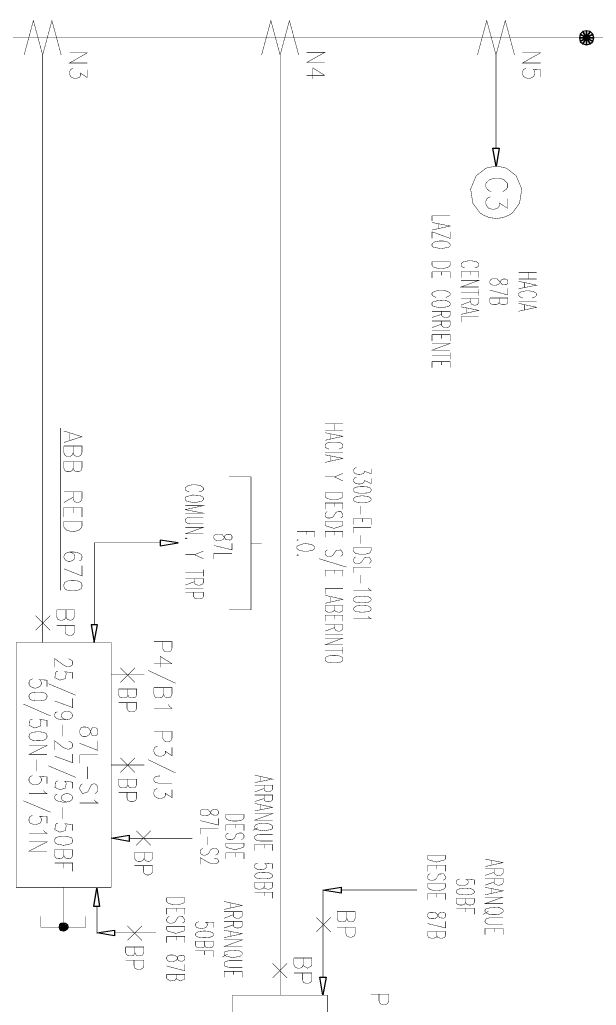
# Model space of a CAD drawing. Extents: x 0.1 to 11.6, y 0.2 to 16.4.
# Drawn here: x 8.523 to 9.612, y 12.344 to 14.203 of the extents above; entities that cross this region are included whole.
import ezdxf

# ---------------------------------------------------------------- set-up
doc = ezdxf.new("R2010")
doc.units = 0
doc.header["$MEASUREMENT"] = 0

msp = doc.modelspace()

# ---------------------------------------------------------------- linework, layer by layer
at = {"color": 0, "const_width": 0.000833}
for points in [[(8.53168, 14.1367), (8.54915, 14.2017), (8.56668, 14.1367), (8.58415, 14.2017), (8.60167, 14.1367)], [(8.97999, 14.1367), (8.9975, 14.2017), (9.01497, 14.1367), (9.0325, 14.2017), (9.05003, 14.1367)], [(9.38747, 14.1367), (9.405, 14.2017), (9.42253, 14.1367), (9.44, 14.2017), (9.45751, 14.1367)], [(10.605, 14.1692), (7.32167, 14.1692)], [(8.56668, 14.1367), (8.56668, 13.0283)], [(8.61751, 14.1408), (8.65082, 14.1408), (8.61751, 14.1217), (8.65082, 14.1217)], [(9.01503, 14.1367), (9.01503, 12.3633)], [(9.065, 14.1417), (9.09918, 14.1417), (9.065, 14.1225), (9.09918, 14.1225)], [(9.42253, 13.9608), (9.42253, 14.1367)], [(9.4725, 14.1408), (9.50667, 14.1408), (9.4725, 14.1217), (9.50667, 14.1217)], [(8.65082, 14.1092), (8.65082, 14.0942), (8.63835, 14.1025), (8.63835, 14.0983), (8.63667, 14.095), (8.63499, 14.0942), (8.62999, 14.0925), (8.62668, 14.0925), (8.62169, 14.0942), (8.61914, 14.0967), (8.61751, 14.1008), (8.61751, 14.105), (8.61914, 14.1092), (8.62082, 14.11), (8.62332, 14.1117)], [(9.09918, 14.0983), (9.07667, 14.1125), (9.07667, 14.0917)], [(9.50667, 14.095), (9.50667, 14.1092), (9.49251, 14.11), (9.49414, 14.1092), (9.49501, 14.105), (9.49501, 14.1008), (9.49414, 14.0967), (9.49083, 14.0942), (9.48583, 14.0925), (9.48247, 14.0925), (9.47749, 14.0942), (9.47418, 14.0967), (9.4725, 14.1008), (9.4725, 14.105), (9.47418, 14.1092), (9.47586, 14.11), (9.47917, 14.1117)], [(9.09918, 14.0983), (9.065, 14.0983)], [(9.435, 13.8791), (9.43832, 13.8808), (9.44249, 13.8842), (9.44379, 13.8862), (9.44379, 13.8953), (9.43707, 13.9018), (9.435, 13.9025), (9.42914, 13.9042), (9.41917, 13.9042), (9.41336, 13.9025), (9.40918, 13.9008), (9.40582, 13.8975), (9.40332, 13.8942), (9.40332, 13.8875), (9.40582, 13.8842), (9.40918, 13.8808), (9.41336, 13.8791)], [(9.44417, 13.8658), (9.44417, 13.8475), (9.42914, 13.8575), (9.42914, 13.8525), (9.42665, 13.8492), (9.42503, 13.8475), (9.41917, 13.8458), (9.41499, 13.8458), (9.40918, 13.8475), (9.40582, 13.8508), (9.40332, 13.8558), (9.40332, 13.8608), (9.40582, 13.8658), (9.4075, 13.8675), (9.41168, 13.8691)], [(9.33583, 13.8333), (9.30165, 13.8333), (9.30165, 13.8233)], [(9.30165, 13.8208), (9.33583, 13.8141), (9.30165, 13.8066)], [(9.31332, 13.8183), (9.31332, 13.81)], [(9.30165, 13.8033), (9.33583, 13.7908), (9.33583, 13.8033)], [(9.30165, 13.8033), (9.30165, 13.7908)], [(9.38249, 13.735), (9.38585, 13.7358), (9.38835, 13.7375), (9.38997, 13.7392), (9.38997, 13.7425), (9.38835, 13.745), (9.38585, 13.7466), (9.38249, 13.7475), (9.3775, 13.7483), (9.36914, 13.7483), (9.36415, 13.7475), (9.36083, 13.7466), (9.35835, 13.745), (9.35667, 13.7425), (9.35667, 13.7392), (9.35835, 13.7375), (9.36083, 13.7358), (9.36415, 13.735)], [(9.30165, 13.7275), (9.33583, 13.7275), (9.33583, 13.7158)], [(9.30165, 13.7275), (9.30165, 13.7158)], [(9.31999, 13.7275), (9.31999, 13.7208)], [(9.35667, 13.7283), (9.39003, 13.7283), (9.39003, 13.7166)], [(9.35667, 13.7283), (9.35667, 13.7166)], [(9.37418, 13.7283), (9.37418, 13.7217)], [(9.49918, 13.7267), (9.465, 13.7267)], [(9.48335, 13.7267), (9.48335, 13.7141)], [(9.35667, 13.7116), (9.39003, 13.7116), (9.35667, 13.6992), (9.39003, 13.6992)], [(9.49918, 13.7141), (9.465, 13.7141)], [(9.465, 13.71), (9.49918, 13.7025), (9.465, 13.6958)], [(9.47667, 13.7075), (9.47667, 13.6983)], [(9.32747, 13.6791), (9.33415, 13.6825), (9.33583, 13.6841), (9.33583, 13.6875), (9.33415, 13.6891), (9.33083, 13.6908), (9.32747, 13.6917), (9.32335, 13.6933), (9.315, 13.6933), (9.31, 13.6917), (9.30664, 13.6908), (9.30333, 13.6891), (9.30165, 13.6875), (9.30165, 13.6841), (9.30333, 13.6825), (9.31, 13.6791)], [(9.39003, 13.6883), (9.35667, 13.6883)], [(9.39003, 13.695), (9.39003, 13.6825)], [(9.41086, 13.6933), (9.44499, 13.6841), (9.44499, 13.6967)], [(9.49083, 13.6783), (9.49419, 13.6791), (9.4975, 13.6816), (9.49918, 13.6833), (9.49918, 13.6866), (9.4975, 13.6883), (9.49419, 13.69), (9.49083, 13.6908), (9.48583, 13.6917), (9.47835, 13.6917), (9.47336, 13.6908), (9.47, 13.69), (9.46669, 13.6883), (9.465, 13.6866), (9.465, 13.6833), (9.46669, 13.6816), (9.47, 13.6791), (9.47336, 13.6783)], [(9.35667, 13.6775), (9.39003, 13.6775), (9.39003, 13.67), (9.38835, 13.6675), (9.38747, 13.6658), (9.38417, 13.665), (9.38086, 13.665), (9.3775, 13.6658), (9.37582, 13.6675), (9.37418, 13.67), (9.37418, 13.6775)], [(9.37418, 13.6717), (9.35667, 13.665)], [(9.41086, 13.6783), (9.44499, 13.6783), (9.44499, 13.67), (9.44336, 13.6675), (9.44168, 13.6667), (9.43832, 13.6658), (9.435, 13.6658), (9.43169, 13.6667), (9.43001, 13.6675), (9.42833, 13.67), (9.42833, 13.6783)], [(9.42833, 13.67), (9.42665, 13.6675), (9.42503, 13.6667), (9.42253, 13.6658), (9.41749, 13.6658), (9.41417, 13.6667), (9.41249, 13.6675), (9.41086, 13.67), (9.41086, 13.6783)], [(9.49918, 13.6725), (9.465, 13.6725)], [(9.465, 13.6683), (9.49918, 13.6608), (9.465, 13.6533)], [(9.47667, 13.665), (9.47667, 13.6566)], [(9.30165, 13.6533), (9.33583, 13.6533), (9.33583, 13.6458), (9.33415, 13.6433), (9.33251, 13.6425), (9.32915, 13.6417), (9.32585, 13.6417), (9.32335, 13.6425), (9.32167, 13.6433), (9.31999, 13.6458), (9.31999, 13.6533)], [(9.31999, 13.6475), (9.30165, 13.6417)], [(9.35667, 13.6617), (9.39003, 13.655), (9.35667, 13.6475)], [(9.36751, 13.6592), (9.36751, 13.65)], [(9.30165, 13.635), (9.33583, 13.635), (9.33583, 13.6266), (9.33415, 13.6241), (9.33251, 13.6233), (9.32915, 13.6225), (9.32585, 13.6225), (9.32335, 13.6233), (9.32167, 13.6241), (9.31999, 13.6266), (9.31999, 13.635)], [(9.31999, 13.6292), (9.30165, 13.6225)], [(9.39003, 13.6433), (9.35667, 13.6433), (9.35667, 13.6325)], [(9.33583, 13.6166), (9.30165, 13.6166)], [(9.30165, 13.6092), (9.33583, 13.6092), (9.33583, 13.5975)], [(9.30165, 13.6092), (9.30165, 13.5975)], [(9.31999, 13.6092), (9.31999, 13.6017)], [(9.30165, 13.5925), (9.33583, 13.5925), (9.30165, 13.58), (9.33583, 13.58)], [(9.33583, 13.575), (9.33583, 13.5625)], [(9.33583, 13.5692), (9.30165, 13.5692)], [(9.30165, 13.5583), (9.33583, 13.5583), (9.33583, 13.5467)], [(9.30165, 13.5583), (9.30165, 13.5467)], [(9.31999, 13.5583), (9.31999, 13.5517)], [(9.13336, 13.4417), (9.09999, 13.4417)], [(9.11751, 13.4417), (9.11751, 13.4291)], [(8.59999, 13.4333), (8.59999, 13.1266)], [(8.60667, 13.4275), (8.64085, 13.4167), (8.60667, 13.4058)], [(8.61751, 13.4233), (8.61751, 13.41)], [(9.13336, 13.4291), (9.09999, 13.4291)], [(9.09999, 13.4242), (9.13336, 13.4175), (9.09999, 13.41)], [(9.12582, 13.3933), (9.12918, 13.3942), (9.13167, 13.3958), (9.13336, 13.3975), (9.13336, 13.4016), (9.13167, 13.4033), (9.12918, 13.405), (9.12582, 13.4058), (9.12082, 13.4066), (9.11253, 13.4066), (9.10747, 13.4058), (9.10417, 13.405), (9.10167, 13.4033), (9.09999, 13.4016), (9.09999, 13.3975), (9.10167, 13.3958), (9.10417, 13.3942), (9.10747, 13.3933)], [(9.11083, 13.4217), (9.11083, 13.4125)], [(8.60667, 13.3991), (8.64085, 13.3991), (8.64085, 13.3867), (8.63917, 13.3825), (8.63747, 13.3808), (8.63417, 13.3792), (8.63086, 13.3792), (8.6275, 13.3808), (8.62582, 13.3825), (8.62418, 13.3867), (8.62418, 13.3991)], [(8.62418, 13.3867), (8.6225, 13.3825), (8.62082, 13.3808), (8.61751, 13.3792), (8.61253, 13.3792), (8.61003, 13.3808), (8.60835, 13.3825), (8.60667, 13.3867), (8.60667, 13.3991)], [(9.13336, 13.3867), (9.09999, 13.3867)], [(8.60667, 13.37), (8.64085, 13.37), (8.64085, 13.3575), (8.63917, 13.3533), (8.63747, 13.3517), (8.63417, 13.3508), (8.63086, 13.3508), (8.6275, 13.3517), (8.62582, 13.3533), (8.62418, 13.3575), (8.62418, 13.37)], [(8.62418, 13.3575), (8.6225, 13.3533), (8.62082, 13.3517), (8.61751, 13.3508), (8.61253, 13.3508), (8.61003, 13.3517), (8.60835, 13.3533), (8.60667, 13.3575), (8.60667, 13.37)], [(9.09999, 13.3825), (9.13336, 13.3758), (9.09999, 13.3683)], [(9.11083, 13.38), (9.11083, 13.3708)], [(9.18668, 13.3567), (9.18668, 13.3467), (9.17415, 13.3517), (9.17415, 13.3492), (9.17253, 13.3475), (9.17085, 13.3467), (9.16585, 13.3458), (9.16249, 13.3458), (9.1575, 13.3467), (9.155, 13.3483), (9.15332, 13.3508), (9.15332, 13.3533), (9.155, 13.3567), (9.15582, 13.3575), (9.15918, 13.3583)], [(8.91835, 13.3408), (8.96001, 13.3408), (8.96001, 13.09), (8.91835, 13.09)], [(9.13336, 13.3475), (9.11751, 13.3408), (9.09999, 13.3408)], [(9.13336, 13.3333), (9.11751, 13.3408)], [(9.18668, 13.3383), (9.18668, 13.3283), (9.17415, 13.3342), (9.17415, 13.3317), (9.17085, 13.3283), (9.16585, 13.3275), (9.16249, 13.3275), (9.1575, 13.3283), (9.155, 13.3308), (9.15332, 13.3333), (9.15332, 13.3358), (9.155, 13.3383), (9.15582, 13.3391), (9.15918, 13.34)], [(8.60667, 13.3125), (8.64085, 13.3125), (8.64085, 13.3), (8.63917, 13.2958), (8.63747, 13.2942), (8.63417, 13.2925), (8.63086, 13.2925), (8.6275, 13.2942), (8.62582, 13.2958), (8.62418, 13.3), (8.62418, 13.3125)], [(8.86165, 13.3125), (8.86501, 13.3133), (8.86833, 13.315), (8.87001, 13.3167), (8.87001, 13.32), (8.86833, 13.3217), (8.86501, 13.3242), (8.86165, 13.325), (8.85667, 13.3258), (8.84831, 13.3258), (8.84332, 13.325), (8.84082, 13.3242), (8.83751, 13.3217), (8.83583, 13.32), (8.83583, 13.3167), (8.83751, 13.315), (8.84082, 13.3133), (8.84332, 13.3125)], [(8.62418, 13.3025), (8.60667, 13.2925)], [(8.60667, 13.2833), (8.64085, 13.2833), (8.64085, 13.265)], [(8.60667, 13.2833), (8.60667, 13.265)], [(8.62418, 13.2833), (8.62418, 13.2725)], [(8.83583, 13.2867), (8.87001, 13.2867), (8.83583, 13.2791), (8.87001, 13.2725), (8.83583, 13.2725)], [(9.09999, 13.2917), (9.13336, 13.2917), (9.13336, 13.28)], [(9.09999, 13.2917), (9.09999, 13.28)], [(9.12918, 13.2633), (9.13167, 13.265), (9.13336, 13.2675), (9.13351, 13.2694), (9.12989, 13.2754), (9.12244, 13.2751), (9.12082, 13.2741), (9.11914, 13.2725), (9.11583, 13.2667), (9.11415, 13.265), (9.11253, 13.2642), (9.10915, 13.2633), (9.10417, 13.2633), (9.10167, 13.265), (9.09999, 13.2675), (9.09999, 13.2708), (9.10167, 13.2741), (9.10417, 13.2758)], [(9.11751, 13.2917), (9.11751, 13.285)], [(9.16749, 13.2858), (9.16749, 13.27)], [(8.87001, 13.265), (8.845, 13.265), (8.84082, 13.2642), (8.83751, 13.2625), (8.83583, 13.26), (8.83583, 13.2583), (8.83751, 13.255), (8.84082, 13.2533), (8.845, 13.2525), (8.87001, 13.2525)], [(9.15332, 13.2625), (9.18668, 13.2625), (9.18668, 13.2508)], [(9.15332, 13.2625), (9.15332, 13.2508)], [(9.17085, 13.2625), (9.17085, 13.2558)], [(8.83583, 13.2458), (8.87001, 13.2458), (8.83583, 13.2333), (8.87001, 13.2333)], [(9.04665, 13.2383), (9.08003, 13.2383), (9.08003, 13.2275)], [(9.06418, 13.2383), (9.06418, 13.2317)], [(9.09999, 13.2383), (9.13336, 13.2383), (9.13336, 13.2267)], [(9.09999, 13.2383), (9.09999, 13.2267)], [(9.11751, 13.2383), (9.11751, 13.2308)], [(9.18668, 13.2458), (9.15332, 13.2458), (9.15332, 13.235)], [(9.16749, 13.2308), (9.16749, 13.215)], [(8.66417, 13.0616), (8.66417, 13.2166), (8.78836, 13.2166)], [(8.87001, 13.2008), (8.85335, 13.1942), (8.83583, 13.1942)], [(8.88997, 13.2116), (8.92415, 13.2033), (8.92415, 13.2158)], [(8.96001, 13.2158), (8.97999, 13.2158)], [(9.12918, 13.1908), (9.13167, 13.1925), (9.13336, 13.1958), (9.13357, 13.1974), (9.12978, 13.203), (9.12229, 13.2026), (9.12082, 13.2017), (9.11914, 13.2), (9.11583, 13.195), (9.11415, 13.1925), (9.11253, 13.1917), (9.10915, 13.1908), (9.10417, 13.1908), (9.10167, 13.1925), (9.09999, 13.1958), (9.09999, 13.1992), (9.10167, 13.2017), (9.10417, 13.2033)], [(8.63585, 13.1825), (8.63917, 13.1841), (8.64085, 13.1883), (8.64085, 13.1908), (8.63917, 13.195), (8.63417, 13.1975), (8.62582, 13.1992), (8.61751, 13.1992), (8.61165, 13.1975), (8.60835, 13.195), (8.60667, 13.1908), (8.60667, 13.1891), (8.60835, 13.1858), (8.61165, 13.1825), (8.61583, 13.1816), (8.61751, 13.1816), (8.6225, 13.1825), (8.62582, 13.1858), (8.6275, 13.1891), (8.6275, 13.1908), (8.62582, 13.195), (8.6225, 13.1975), (8.61751, 13.1992)], [(8.87001, 13.1866), (8.85335, 13.1942)], [(8.92415, 13.1967), (8.88997, 13.1967), (8.88997, 13.1858)], [(9.13997, 13.1708), (9.08832, 13.1866)], [(9.18251, 13.1775), (9.185, 13.1791), (9.18668, 13.1816), (9.18685, 13.1835), (9.18326, 13.1896), (9.17578, 13.1892), (9.17415, 13.1883), (9.17253, 13.1858), (9.16917, 13.1808), (9.16749, 13.1791), (9.16585, 13.1783), (9.16249, 13.1775), (9.1575, 13.1775), (9.155, 13.1791), (9.15332, 13.1816), (9.15332, 13.185), (9.155, 13.1883), (9.1575, 13.19)], [(8.60667, 13.1675), (8.64085, 13.1541), (8.64085, 13.1733)], [(8.87001, 13.1658), (8.87001, 13.1533)], [(9.09999, 13.165), (9.13336, 13.165), (9.13336, 13.1533)], [(9.09999, 13.165), (9.09999, 13.1533)], [(9.11751, 13.165), (9.11751, 13.1583)], [(9.18668, 13.1708), (9.15332, 13.1708), (9.15332, 13.16)], [(8.87001, 13.16), (8.83583, 13.16)], [(8.83583, 13.1491), (8.87001, 13.1491), (8.87001, 13.1408), (8.86833, 13.1383), (8.86664, 13.1375), (8.86333, 13.1367), (8.85997, 13.1367), (8.85667, 13.1375), (8.85499, 13.1383), (8.85335, 13.1408), (8.85335, 13.1491)], [(9.16749, 13.1558), (9.16749, 13.14)], [(8.85335, 13.1433), (8.83583, 13.1367)], [(8.87001, 13.1308), (8.83583, 13.1308)], [(9.13336, 13.13), (9.09999, 13.13), (9.09999, 13.1191)], [(9.18083, 13.1308), (9.18251, 13.1292), (9.18668, 13.1266), (9.15332, 13.1266)], [(8.83583, 13.1233), (8.87001, 13.1233), (8.87001, 13.115), (8.86833, 13.1125), (8.86664, 13.1117), (8.86333, 13.1108), (8.85835, 13.1108), (8.85499, 13.1117), (8.85335, 13.1125), (8.85167, 13.115), (8.85167, 13.1233)], [(9.09999, 13.1175), (9.13336, 13.11), (9.09999, 13.1025)], [(9.11083, 13.1142), (9.11083, 13.1058)], [(8.59332, 13.09), (8.62668, 13.09), (8.62668, 13.0775), (8.625, 13.0733), (8.62332, 13.0717), (8.62082, 13.0708), (8.61751, 13.0708), (8.61415, 13.0717), (8.61253, 13.0733), (8.61083, 13.0775), (8.61083, 13.09)], [(8.61083, 13.0775), (8.60915, 13.0733), (8.60747, 13.0717), (8.60417, 13.0708), (8.59918, 13.0708), (8.59581, 13.0717), (8.59418, 13.0733), (8.59332, 13.0775), (8.59332, 13.09)], [(9.09999, 13.0983), (9.13336, 13.0983), (9.13336, 13.09), (9.13167, 13.0875), (9.13081, 13.0866), (9.1275, 13.0858), (9.12418, 13.0858), (9.12082, 13.0866), (9.11914, 13.0875), (9.11751, 13.09), (9.11751, 13.0983)], [(9.11751, 13.09), (9.11583, 13.0875), (9.11415, 13.0866), (9.11083, 13.0858), (9.10585, 13.0858), (9.10249, 13.0866), (9.10167, 13.0875), (9.09999, 13.09), (9.09999, 13.0983)], [(8.55333, 13.0792), (8.58083, 13.0517)], [(8.55333, 13.0517), (8.58083, 13.0792)], [(9.09999, 13.08), (9.13336, 13.08), (9.13336, 13.0683)], [(9.09999, 13.08), (9.09999, 13.0683)], [(9.11751, 13.08), (9.11751, 13.0725)], [(9.18083, 13.0775), (9.18251, 13.0758), (9.18668, 13.0733), (9.15332, 13.0733)], [(8.59332, 13.0608), (8.62668, 13.0608), (8.62668, 13.0483), (8.625, 13.0442), (8.62332, 13.0433), (8.62082, 13.0417), (8.61583, 13.0417), (8.61083, 13.0442), (8.60915, 13.0483), (8.60915, 13.0608)], [(9.09999, 13.0625), (9.13336, 13.0625), (9.13336, 13.055), (9.13167, 13.0525), (9.13081, 13.0508), (9.1275, 13.05), (9.12418, 13.05), (9.12082, 13.0508), (9.11914, 13.0525), (9.11751, 13.055), (9.11751, 13.0625)], [(9.11751, 13.0566), (9.09999, 13.05)], [(9.09999, 13.0367), (9.13336, 13.0367), (9.09999, 13.0241), (9.13336, 13.0241)], [(9.13336, 13.0442), (9.09999, 13.0442)], [(8.77669, 13.03), (8.81082, 13.03), (8.81082, 13.0175), (8.80919, 13.0133), (8.80751, 13.0117), (8.80414, 13.0108), (8.80003, 13.0108), (8.79665, 13.0117), (8.79497, 13.0133), (8.79335, 13.0175), (8.79335, 13.03)], [(9.13336, 13.0142), (9.09999, 13.0142)], [(9.13336, 13.02), (9.13336, 13.0075)], [(8.61501, 12.9975), (8.61664, 12.9975), (8.62001, 12.9958), (8.62169, 12.995), (8.62332, 12.9925), (8.62332, 12.9875), (8.62169, 12.985), (8.61664, 12.9825), (8.61333, 12.9825), (8.60499, 12.9867), (8.58919, 12.9983), (8.58919, 12.9817)], [(8.81082, 12.9883), (8.78836, 13.0025), (8.78836, 12.9817)], [(8.71332, 12.9808), (8.74083, 12.9533)], [(8.71332, 12.9533), (8.74083, 12.9808)], [(8.81082, 12.9883), (8.77669, 12.9883)], [(8.57497, 12.945), (8.57497, 12.9575), (8.56082, 12.9583), (8.5625, 12.9575), (8.56418, 12.9533), (8.56418, 12.95), (8.5625, 12.9467), (8.55919, 12.9442), (8.55414, 12.9425), (8.55083, 12.9425), (8.54585, 12.9442), (8.54249, 12.9467), (8.54085, 12.95), (8.54085, 12.9533), (8.54249, 12.9575), (8.54753, 12.96)], [(8.62332, 12.96), (8.62332, 12.9717), (8.60835, 12.9733), (8.61003, 12.9717), (8.61117, 12.9696), (8.60965, 12.9604), (8.59918, 12.9575), (8.58974, 12.9621), (8.59082, 12.9714), (8.5925, 12.9733), (8.59581, 12.9742)], [(8.69586, 12.9675), (8.75836, 12.9675)], [(8.81749, 12.9517), (8.76585, 12.9758)], [(8.62918, 12.9291), (8.57747, 12.9508)], [(8.71001, 12.9408), (8.74414, 12.9408), (8.74414, 12.93), (8.74251, 12.9258), (8.74083, 12.925), (8.73753, 12.9242), (8.73415, 12.9242), (8.73085, 12.925), (8.72917, 12.9258), (8.72749, 12.93), (8.72749, 12.9408)], [(8.72749, 12.93), (8.72586, 12.9258), (8.72418, 12.925), (8.72081, 12.9242), (8.71669, 12.9242), (8.71332, 12.925), (8.71164, 12.9258), (8.71001, 12.93), (8.71001, 12.9408)], [(8.77669, 12.9433), (8.81082, 12.9433), (8.81082, 12.9308), (8.80919, 12.9267), (8.80751, 12.925), (8.80414, 12.9242), (8.80165, 12.9242), (8.79833, 12.925), (8.79665, 12.9267), (8.79497, 12.9308), (8.79497, 12.9433)], [(8.79497, 12.9308), (8.79335, 12.9267), (8.79167, 12.925), (8.78836, 12.9242), (8.78331, 12.9242), (8.78, 12.925), (8.77832, 12.9267), (8.77669, 12.9308), (8.77669, 12.9433)], [(8.58919, 12.9183), (8.62332, 12.9058), (8.62332, 12.9233)], [(8.58165, 12.89), (8.53, 12.9125)], [(8.71001, 12.915), (8.74414, 12.915), (8.74414, 12.9041), (8.74251, 12.9008), (8.74083, 12.8991), (8.73753, 12.8983), (8.73247, 12.8983), (8.72917, 12.8991), (8.72749, 12.9008), (8.72586, 12.9041), (8.72586, 12.915)], [(8.80414, 12.9117), (8.80583, 12.9083), (8.81082, 12.9041), (8.77669, 12.9041)], [(8.57497, 12.87), (8.57497, 12.8817), (8.56082, 12.8833), (8.5625, 12.8817), (8.56364, 12.8796), (8.56207, 12.8704), (8.55132, 12.8673), (8.54156, 12.8719), (8.54249, 12.8813), (8.54417, 12.8833), (8.54753, 12.8842)], [(8.61165, 12.8833), (8.60667, 12.8842), (8.60335, 12.8867), (8.60167, 12.89), (8.60167, 12.8917), (8.60335, 12.895), (8.60667, 12.8975), (8.61165, 12.8991), (8.61333, 12.8991), (8.61833, 12.8975), (8.62169, 12.895), (8.62332, 12.8917), (8.62332, 12.89), (8.62169, 12.8867), (8.61833, 12.8842), (8.61165, 12.8833), (8.60335, 12.8833), (8.59581, 12.8842), (8.59082, 12.8867), (8.58919, 12.89), (8.58919, 12.8925), (8.59082, 12.8967), (8.59418, 12.8975)], [(8.60335, 12.8733), (8.60335, 12.8517)], [(8.77669, 12.8608), (8.81082, 12.8608), (8.81082, 12.8483), (8.80919, 12.8441), (8.80751, 12.8425), (8.80414, 12.8416), (8.80003, 12.8416), (8.79665, 12.8425), (8.79497, 12.8441), (8.79335, 12.8483), (8.79335, 12.8608)], [(8.54085, 12.8342), (8.57497, 12.8342), (8.54085, 12.8175), (8.57497, 12.8175)], [(8.61501, 12.8416), (8.61664, 12.8416), (8.62001, 12.8408), (8.62169, 12.8391), (8.62332, 12.8366), (8.62332, 12.8325), (8.62169, 12.83), (8.62001, 12.8283), (8.61664, 12.8275), (8.61333, 12.8275), (8.61003, 12.8283), (8.60499, 12.8308), (8.58919, 12.8433), (8.58919, 12.8258)], [(8.63667, 12.8383), (8.67085, 12.825), (8.67085, 12.8433)], [(8.81082, 12.8308), (8.81082, 12.815), (8.79833, 12.8233), (8.79833, 12.8192), (8.79665, 12.8167), (8.79497, 12.815), (8.78999, 12.8141), (8.78668, 12.8141), (8.78168, 12.815), (8.77832, 12.8183), (8.77669, 12.8225), (8.77669, 12.8267), (8.77832, 12.8308), (8.78331, 12.8333)], [(8.58919, 12.8141), (8.62332, 12.8017), (8.62332, 12.8183)], [(8.67085, 12.8167), (8.63667, 12.8167), (8.63667, 12.8008)], [(8.71332, 12.8108), (8.74083, 12.7833)], [(8.71332, 12.7833), (8.74083, 12.8108)], [(8.55583, 12.8075), (8.55583, 12.7858)], [(8.62918, 12.7741), (8.57753, 12.7958)], [(8.65169, 12.7942), (8.65169, 12.7708)], [(8.69586, 12.7975), (8.75836, 12.7975)], [(8.81749, 12.7825), (8.76585, 12.8075)], [(8.57497, 12.7625), (8.57497, 12.775), (8.56082, 12.7758), (8.5625, 12.775), (8.56418, 12.7717), (8.56418, 12.7675), (8.5625, 12.7642), (8.55919, 12.7617), (8.55414, 12.76), (8.55083, 12.76), (8.54585, 12.7617), (8.54249, 12.7642), (8.54085, 12.7675), (8.54085, 12.7717), (8.54249, 12.775), (8.54753, 12.7775)], [(8.81082, 12.7633), (8.785, 12.7633), (8.78, 12.7642), (8.77832, 12.7658), (8.77669, 12.7683), (8.77669, 12.7717), (8.77832, 12.7741), (8.78, 12.7758), (8.785, 12.7766), (8.78836, 12.7766)], [(8.96669, 12.7783), (9.00082, 12.7708), (8.96669, 12.7642)], [(8.97835, 12.7758), (8.97835, 12.7667)], [(8.62332, 12.7533), (8.62332, 12.765), (8.60835, 12.7667), (8.61003, 12.765), (8.61117, 12.7629), (8.6096, 12.7537), (8.59924, 12.7507), (8.58985, 12.7553), (8.59082, 12.7647), (8.5925, 12.7667), (8.59581, 12.7675)], [(8.66585, 12.7433), (8.66917, 12.7466), (8.67085, 12.75), (8.67085, 12.755), (8.66917, 12.7592), (8.66585, 12.7617), (8.66249, 12.7617), (8.65918, 12.7608), (8.65831, 12.7592), (8.65668, 12.7567), (8.65332, 12.7491), (8.65201, 12.7468), (8.64199, 12.7434), (8.63629, 12.7523), (8.63667, 12.755), (8.63835, 12.7592), (8.64165, 12.7617)], [(8.71001, 12.7708), (8.74414, 12.7708), (8.74414, 12.76), (8.74251, 12.7567), (8.74083, 12.755), (8.73753, 12.7542), (8.73415, 12.7542), (8.73085, 12.755), (8.72917, 12.7567), (8.72749, 12.76), (8.72749, 12.7708)], [(8.72749, 12.76), (8.72586, 12.7567), (8.72418, 12.755), (8.72081, 12.7542), (8.71669, 12.7542), (8.71332, 12.755), (8.71164, 12.7567), (8.71001, 12.76), (8.71001, 12.7708)], [(8.96669, 12.7592), (9.00082, 12.7592), (9.00082, 12.7516), (8.99918, 12.7491), (8.99414, 12.7466), (8.99083, 12.7466), (8.98583, 12.7491), (8.98503, 12.7516), (8.98503, 12.7592)], [(8.56836, 12.7491), (8.56999, 12.7466), (8.57497, 12.7433), (8.54085, 12.7433)], [(8.61165, 12.7275), (8.60667, 12.7292), (8.60335, 12.7317), (8.60167, 12.735), (8.60167, 12.7358), (8.60335, 12.74), (8.60667, 12.7425), (8.61165, 12.7433), (8.61333, 12.7433), (8.61833, 12.7425), (8.62169, 12.74), (8.62332, 12.7358), (8.62332, 12.735), (8.62169, 12.7317), (8.61833, 12.7292), (8.61165, 12.7275), (8.60335, 12.7275), (8.59581, 12.7292), (8.59082, 12.7317), (8.58919, 12.735), (8.58919, 12.7375), (8.59082, 12.7408), (8.59418, 12.7425)], [(8.71001, 12.7458), (8.74414, 12.7458), (8.74414, 12.735), (8.74251, 12.7308), (8.73753, 12.7283), (8.73247, 12.7283), (8.72749, 12.7308), (8.72586, 12.735), (8.72586, 12.7458)], [(8.81082, 12.7508), (8.81082, 12.7358), (8.79833, 12.7441), (8.79833, 12.74), (8.79665, 12.7367), (8.79497, 12.7358), (8.78999, 12.7342), (8.78668, 12.7342), (8.78168, 12.7358), (8.77832, 12.7383), (8.77669, 12.7425), (8.77669, 12.7466), (8.77832, 12.7508), (8.78331, 12.7533)], [(8.98503, 12.7533), (8.96669, 12.7466)], [(8.96669, 12.7408), (9.00082, 12.7408), (9.00082, 12.7325), (8.99918, 12.73), (8.9975, 12.7292), (8.99414, 12.7283), (8.99083, 12.7283), (8.98753, 12.7292), (8.98583, 12.73), (8.98503, 12.7325), (8.98503, 12.7408)], [(8.58165, 12.7083), (8.53, 12.73)], [(8.60335, 12.7175), (8.60335, 12.6958)], [(8.66417, 12.7317), (8.66585, 12.7292), (8.67085, 12.7258), (8.63667, 12.7258)], [(8.98503, 12.7342), (8.96669, 12.7283)], [(8.96669, 12.725), (9.00082, 12.7175), (8.96669, 12.7108)], [(8.97835, 12.7225), (8.97835, 12.7133)], [(8.57497, 12.6875), (8.57497, 12.7), (8.56082, 12.7008), (8.5625, 12.7), (8.56418, 12.6958), (8.56418, 12.6925), (8.5625, 12.6883), (8.55919, 12.6866), (8.55414, 12.685), (8.55083, 12.685), (8.54585, 12.6866), (8.54249, 12.6883), (8.54085, 12.6925), (8.54085, 12.6958), (8.54249, 12.7), (8.54753, 12.7025)], [(8.96669, 12.7058), (9.00082, 12.7058), (8.96669, 12.6933), (9.00082, 12.6933)], [(8.62332, 12.6733), (8.62332, 12.685), (8.60835, 12.6866), (8.61003, 12.685), (8.61117, 12.6829), (8.60965, 12.6737), (8.59918, 12.6708), (8.58974, 12.6754), (8.59082, 12.6847), (8.5925, 12.6866), (8.59581, 12.6875)], [(8.86415, 12.6925), (8.89833, 12.6841), (8.89833, 12.6967)], [(8.91249, 12.685), (8.94667, 12.685), (8.94667, 12.6733)], [(8.91249, 12.685), (8.91249, 12.6733)], [(8.93083, 12.685), (8.93083, 12.6783)], [(8.97336, 12.6791), (8.96332, 12.6742)], [(8.56836, 12.6742), (8.56999, 12.6717), (8.57497, 12.6683), (8.54085, 12.6683)], [(8.74333, 12.6733), (8.77083, 12.6458)], [(8.74333, 12.6458), (8.77083, 12.6733)], [(8.89833, 12.6775), (8.86415, 12.6775), (8.86415, 12.6667)], [(8.87831, 12.6625), (8.87831, 12.6467)], [(8.94168, 12.6566), (8.94499, 12.6583), (8.94667, 12.6608), (8.94667, 12.665), (8.94499, 12.6675), (8.94168, 12.6692), (8.93832, 12.6692), (8.935, 12.6683), (8.93332, 12.6675), (8.93169, 12.6658), (8.92914, 12.66), (8.92751, 12.6583), (8.92583, 12.6575), (8.92253, 12.6566), (8.91749, 12.6566), (8.91417, 12.6583), (8.91249, 12.6608), (8.91249, 12.665), (8.91417, 12.6675), (8.91749, 12.6692)], [(9.00082, 12.6667), (8.97667, 12.6667), (8.97168, 12.6658), (8.96832, 12.6642), (8.96669, 12.6617), (8.96669, 12.66), (8.96832, 12.6566), (8.97168, 12.655), (8.97667, 12.6541), (9.00082, 12.6541)], [(8.54085, 12.6525), (8.57497, 12.6525), (8.54085, 12.635), (8.57497, 12.635)], [(8.72999, 12.6591), (8.84918, 12.6591)], [(8.96669, 12.6475), (9.00082, 12.6475), (9.00082, 12.6358)], [(8.96669, 12.6475), (8.96669, 12.6358)], [(8.98503, 12.6475), (8.98503, 12.64)], [(8.58919, 12.6375), (8.62332, 12.6375), (8.62332, 12.6266), (8.62169, 12.6233), (8.62001, 12.6216), (8.61664, 12.6208), (8.61333, 12.6208), (8.61003, 12.6216), (8.60835, 12.6233), (8.60667, 12.6266), (8.60667, 12.6375)], [(8.60667, 12.6266), (8.60499, 12.6233), (8.60335, 12.6216), (8.59999, 12.6208), (8.59581, 12.6208), (8.5925, 12.6216), (8.59082, 12.6233), (8.58919, 12.6266), (8.58919, 12.6375)], [(8.74001, 12.6325), (8.77414, 12.6325), (8.77414, 12.6216), (8.77251, 12.6183), (8.77083, 12.6166), (8.76753, 12.6158), (8.76497, 12.6158), (8.76167, 12.6166), (8.75999, 12.6183), (8.75836, 12.6216), (8.75836, 12.6325)], [(8.75836, 12.6216), (8.75667, 12.6183), (8.75499, 12.6166), (8.75168, 12.6158), (8.74669, 12.6158), (8.74333, 12.6166), (8.74164, 12.6183), (8.74001, 12.6216), (8.74001, 12.6325)], [(8.89333, 12.6275), (8.89665, 12.6292), (8.89833, 12.6325), (8.89833, 12.6358), (8.89665, 12.6383), (8.89333, 12.64), (8.89003, 12.64), (8.88667, 12.6392), (8.88499, 12.6383), (8.88336, 12.6367), (8.87999, 12.6308), (8.87831, 12.6292), (8.87668, 12.6283), (8.87418, 12.6275), (8.86919, 12.6275), (8.86583, 12.6292), (8.86415, 12.6325), (8.86415, 12.6358), (8.86583, 12.6383), (8.86919, 12.64)], [(8.91249, 12.6317), (8.94667, 12.6317), (8.94667, 12.62)], [(8.91249, 12.6317), (8.91249, 12.62)], [(8.93083, 12.6317), (8.93083, 12.6241)], [(8.58919, 12.6125), (8.62332, 12.6125), (8.62332, 12.5967)], [(8.60667, 12.6125), (8.60667, 12.6025)], [(8.74001, 12.6075), (8.77414, 12.6075), (8.77414, 12.5966), (8.77251, 12.5925), (8.76753, 12.59), (8.76335, 12.59), (8.75836, 12.5925), (8.75667, 12.5966), (8.75667, 12.6075)], [(8.89003, 12.6216), (8.89165, 12.6216), (8.89501, 12.6208), (8.89665, 12.62), (8.89833, 12.6175), (8.89833, 12.6142), (8.89665, 12.6125), (8.89501, 12.6117), (8.89165, 12.6108), (8.88835, 12.6108), (8.88499, 12.6117), (8.87999, 12.6133), (8.86415, 12.6225), (8.86415, 12.61)], [(9.00082, 12.6017), (9.00082, 12.6108), (8.98583, 12.6117), (8.98753, 12.6108), (8.98915, 12.6083), (8.98915, 12.605), (8.98753, 12.6025), (8.98503, 12.6008), (8.97999, 12.6), (8.97667, 12.6), (8.97168, 12.6008), (8.96832, 12.6025), (8.96669, 12.605), (8.96669, 12.6083), (8.96832, 12.6108), (8.97, 12.6117), (8.97336, 12.6125)], [(9.29335, 12.6083), (9.32753, 12.6083), (9.32753, 12.5966)], [(9.29335, 12.6083), (9.29335, 12.5966)], [(9.31082, 12.6083), (9.31082, 12.6008)], [(9.40169, 12.62), (9.43582, 12.6133), (9.40169, 12.6058)], [(9.41336, 12.6175), (9.41336, 12.6092)], [(9.32249, 12.58), (9.32585, 12.5817), (9.32753, 12.5842), (9.32775, 12.586), (9.32363, 12.5922), (9.31569, 12.5917), (9.31418, 12.5908), (9.3125, 12.5883), (9.31, 12.5833), (9.30832, 12.5817), (9.30669, 12.5808), (9.30333, 12.58), (9.29833, 12.58), (9.29497, 12.5817), (9.29335, 12.5842), (9.29335, 12.5875), (9.29497, 12.5908), (9.29833, 12.5925)], [(9.40169, 12.6017), (9.43582, 12.6017), (9.43582, 12.5933), (9.43419, 12.5908), (9.43251, 12.59), (9.42914, 12.5891), (9.42583, 12.5891), (9.42253, 12.59), (9.42085, 12.5908), (9.41917, 12.5933), (9.41917, 12.6017)], [(9.41917, 12.595), (9.40169, 12.5891)], [(8.96669, 12.5758), (9.00082, 12.5758), (9.00082, 12.5683), (8.99918, 12.565), (8.9975, 12.5641), (8.99414, 12.5633), (8.99083, 12.5633), (8.98753, 12.5641), (8.98583, 12.565), (8.98503, 12.5683), (8.98503, 12.5758)], [(8.98503, 12.5683), (8.98335, 12.565), (8.98167, 12.5641), (8.97835, 12.5633), (8.97331, 12.5633), (8.97, 12.5641), (8.96832, 12.565), (8.96669, 12.5683), (8.96669, 12.5758)], [(9.38167, 12.5717), (9.38167, 12.5808), (9.36664, 12.5817), (9.36833, 12.5808), (9.37001, 12.5783), (9.37001, 12.575), (9.36833, 12.5725), (9.36501, 12.5708), (9.36083, 12.57), (9.35747, 12.57), (9.35249, 12.5708), (9.34918, 12.5725), (9.3475, 12.575), (9.3475, 12.5783), (9.34918, 12.5808), (9.35086, 12.5817), (9.35417, 12.5825)], [(9.40169, 12.5833), (9.43582, 12.5833), (9.43582, 12.575), (9.43419, 12.5725), (9.43251, 12.5717), (9.42914, 12.5708), (9.42583, 12.5708), (9.42253, 12.5717), (9.42085, 12.5725), (9.41917, 12.575), (9.41917, 12.5833)], [(9.41917, 12.5767), (9.40169, 12.5708)], [(8.60585, 12.5667), (8.60585, 12.4916)], [(8.96669, 12.5575), (9.00082, 12.5575), (9.00082, 12.5458)], [(8.98503, 12.5575), (8.98503, 12.55)], [(9.09581, 12.3975), (9.09581, 12.5616)], [(9.12999, 12.5616), (9.27333, 12.5616)], [(9.29335, 12.555), (9.32753, 12.555), (9.32753, 12.5433)], [(9.29335, 12.555), (9.29335, 12.5433)], [(9.31082, 12.555), (9.31082, 12.5475)], [(9.40169, 12.5667), (9.43582, 12.56), (9.40169, 12.5525)], [(9.41336, 12.5641), (9.41336, 12.555)], [(8.66917, 12.5308), (8.66917, 12.4808)], [(8.90918, 12.54), (8.94336, 12.5325), (8.90918, 12.525)], [(8.92085, 12.5367), (8.92085, 12.5283)], [(9.3475, 12.5458), (9.38167, 12.5458), (9.38167, 12.5383), (9.37999, 12.535), (9.37831, 12.5341), (9.375, 12.5333), (9.37169, 12.5333), (9.36833, 12.5341), (9.36664, 12.535), (9.36501, 12.5383), (9.36501, 12.5458)], [(9.36501, 12.5383), (9.36333, 12.535), (9.36165, 12.5341), (9.35915, 12.5333), (9.35417, 12.5333), (9.35086, 12.5341), (9.34918, 12.535), (9.3475, 12.5383), (9.3475, 12.5458)], [(9.40169, 12.5483), (9.43582, 12.5483), (9.40169, 12.5358), (9.43582, 12.5358)], [(8.64833, 12.5117), (8.64833, 12.4916), (8.56332, 12.4916), (8.56332, 12.5117)], [(8.80083, 12.5275), (8.83501, 12.5275), (8.83501, 12.5158)], [(8.80083, 12.5275), (8.80083, 12.5158)], [(8.83003, 12.4991), (8.83333, 12.5008), (8.83501, 12.5033), (8.83524, 12.5052), (8.83111, 12.5114), (8.82319, 12.5108), (8.82167, 12.51), (8.82086, 12.5083), (8.81749, 12.5025), (8.81581, 12.5008), (8.81418, 12.5), (8.81082, 12.4991), (8.80583, 12.4991), (8.80251, 12.5008), (8.80083, 12.5033), (8.80083, 12.5067), (8.80251, 12.51), (8.80583, 12.5117)], [(8.81917, 12.5275), (8.81917, 12.5208)], [(8.90918, 12.5208), (8.94336, 12.5208), (8.94336, 12.5125), (8.94168, 12.51), (8.94, 12.5092), (8.93668, 12.5083), (8.93332, 12.5083), (8.93001, 12.5092), (8.92833, 12.51), (8.92665, 12.5125), (8.92665, 12.5208)], [(8.92665, 12.515), (8.90918, 12.5083)], [(9.1225, 12.5208), (9.15668, 12.5208), (9.15668, 12.5083), (9.155, 12.5042), (9.15332, 12.5025), (9.15001, 12.5016), (9.14751, 12.5016), (9.14415, 12.5025), (9.14253, 12.5042), (9.14085, 12.5083), (9.14085, 12.5208)], [(9.14085, 12.5083), (9.13917, 12.5042), (9.13747, 12.5025), (9.13417, 12.5016), (9.12918, 12.5016), (9.12582, 12.5025), (9.12418, 12.5042), (9.1225, 12.5083), (9.1225, 12.5208)], [(9.3475, 12.5275), (9.38167, 12.5275), (9.38167, 12.5158)], [(9.36501, 12.5275), (9.36501, 12.52)], [(9.40831, 12.5217), (9.39833, 12.5158)], [(8.72667, 12.4941), (8.75418, 12.4666)], [(8.72667, 12.4666), (8.75418, 12.4941)], [(8.88917, 12.4908), (8.88917, 12.5), (8.87418, 12.5008), (8.87582, 12.5), (8.8775, 12.4975), (8.8775, 12.495), (8.87582, 12.4916), (8.8725, 12.49), (8.86833, 12.4892), (8.86501, 12.4892), (8.86003, 12.49), (8.85667, 12.4916), (8.85499, 12.495), (8.85499, 12.4975), (8.85667, 12.5), (8.85835, 12.5008), (8.86165, 12.5016)], [(8.90918, 12.5025), (8.94336, 12.5025), (8.94336, 12.4941), (8.94168, 12.4916), (8.94, 12.4908), (8.93668, 12.49), (8.93332, 12.49), (8.93001, 12.4908), (8.92833, 12.4916), (8.92665, 12.4941), (8.92665, 12.5025)], [(8.92665, 12.4958), (8.90918, 12.49)], [(9.08333, 12.51), (9.11083, 12.4825)], [(9.08333, 12.4825), (9.11083, 12.51)], [(9.29335, 12.4983), (9.32753, 12.49), (9.32753, 12.5025)], [(9.43582, 12.5092), (9.41168, 12.5092), (9.40668, 12.5083), (9.40332, 12.5067), (9.40169, 12.5033), (9.40169, 12.5016), (9.40332, 12.4991), (9.40668, 12.4975), (9.41168, 12.4966), (9.43582, 12.4966)], [(8.70247, 12.4808), (8.78082, 12.4808)], [(8.90918, 12.4858), (8.94336, 12.4792), (8.90918, 12.4717)], [(8.92085, 12.4833), (8.92085, 12.4742)], [(9.1225, 12.4916), (9.15668, 12.4916), (9.15668, 12.4792), (9.155, 12.475), (9.15332, 12.4742), (9.15001, 12.4725), (9.14583, 12.4725), (9.14253, 12.4742), (9.14085, 12.475), (9.13917, 12.4792), (9.13917, 12.4916)], [(9.29335, 12.4833), (9.32753, 12.4833), (9.32753, 12.4758), (9.32585, 12.4725), (9.32417, 12.4716), (9.32086, 12.4708), (9.31749, 12.4708), (9.31418, 12.4716), (9.3125, 12.4725), (9.31082, 12.4758), (9.31082, 12.4833)], [(9.31082, 12.4758), (9.31, 12.4725), (9.30832, 12.4716), (9.30501, 12.4708), (9.30003, 12.4708), (9.29665, 12.4716), (9.29497, 12.4725), (9.29335, 12.4758), (9.29335, 12.4833)], [(9.40169, 12.4892), (9.43582, 12.4892), (9.43582, 12.4775)], [(9.40169, 12.4892), (9.40169, 12.4775)], [(9.41917, 12.4892), (9.41917, 12.4825)], [(8.80083, 12.4742), (8.83501, 12.4742), (8.83501, 12.4625)], [(8.80083, 12.4742), (8.80083, 12.4625)], [(8.81917, 12.4742), (8.81917, 12.4666)], [(8.85499, 12.465), (8.88917, 12.465), (8.88917, 12.4575), (8.88747, 12.4542), (8.88585, 12.4533), (8.88249, 12.4525), (8.87918, 12.4525), (8.87582, 12.4533), (8.87418, 12.4542), (8.8725, 12.4575), (8.8725, 12.465)], [(8.8725, 12.4575), (8.87169, 12.4542), (8.87001, 12.4533), (8.86664, 12.4525), (8.86165, 12.4525), (8.85835, 12.4533), (8.85667, 12.4542), (8.85499, 12.4575), (8.85499, 12.465)], [(8.90918, 12.4675), (8.94336, 12.4675), (8.90918, 12.455), (8.94336, 12.455)], [(8.72331, 12.4542), (8.75749, 12.4542), (8.75749, 12.4433), (8.75586, 12.44), (8.75418, 12.4383), (8.75082, 12.4375), (8.7475, 12.4375), (8.74414, 12.4383), (8.74251, 12.44), (8.74083, 12.4433), (8.74083, 12.4542)], [(8.74083, 12.4433), (8.73833, 12.4383), (8.73503, 12.4375), (8.72999, 12.4375), (8.72667, 12.4383), (8.72499, 12.44), (8.72331, 12.4433), (8.72331, 12.4542)], [(8.85499, 12.4467), (8.88917, 12.4467), (8.88917, 12.435)], [(8.8725, 12.4467), (8.8725, 12.4391)], [(8.91585, 12.4408), (8.90582, 12.435)], [(8.72331, 12.4291), (8.75749, 12.4291), (8.75749, 12.4183), (8.75586, 12.4142), (8.75418, 12.4133), (8.75082, 12.4117), (8.74582, 12.4117), (8.74251, 12.4133), (8.74083, 12.4142), (8.73915, 12.4183), (8.73915, 12.4291)], [(8.80083, 12.4183), (8.83501, 12.4091), (8.83501, 12.4217)], [(8.94336, 12.4283), (8.91917, 12.4283), (8.91417, 12.4275), (8.91081, 12.4258), (8.90918, 12.4225), (8.90918, 12.4208), (8.91081, 12.4183), (8.91417, 12.4167), (8.91917, 12.4158), (8.94336, 12.4158)], [(9.00082, 12.4233), (9.02832, 12.3958)], [(9.00082, 12.3958), (9.02832, 12.4233)], [(9.04085, 12.4333), (9.07497, 12.4333), (9.07497, 12.4208), (9.07428, 12.4187), (9.06663, 12.414), (9.05903, 12.4187), (9.05832, 12.4208), (9.05832, 12.4333)], [(9.05832, 12.4208), (9.05751, 12.4175), (9.05583, 12.4158), (9.05251, 12.4142), (9.04753, 12.4142), (9.04417, 12.4158), (9.04249, 12.4175), (9.04085, 12.4208), (9.04085, 12.4333)], [(8.80083, 12.4025), (8.83501, 12.4025), (8.83501, 12.395), (8.8341, 12.3934), (8.82699, 12.3899), (8.81999, 12.3932), (8.81917, 12.395), (8.81917, 12.4025)], [(8.81917, 12.395), (8.81749, 12.3925), (8.81603, 12.3914), (8.80832, 12.3899), (8.80171, 12.3934), (8.80083, 12.395), (8.80083, 12.4025)], [(8.90918, 12.4083), (8.94336, 12.4083), (8.94336, 12.3967)], [(8.90918, 12.4083), (8.90918, 12.3967)], [(8.92665, 12.4083), (8.92665, 12.4016)], [(9.04085, 12.405), (9.07497, 12.405), (9.07497, 12.3925), (9.07335, 12.3883), (9.07167, 12.3867), (9.06836, 12.3858), (9.06332, 12.3858), (9.06, 12.3867), (9.05832, 12.3883), (9.05751, 12.3925), (9.05751, 12.405)], [(9.18582, 12.365), (9.22, 12.365), (9.22, 12.3525), (9.21832, 12.3483), (9.21669, 12.3466), (9.21332, 12.3458), (9.20833, 12.3458), (9.20503, 12.3466), (9.20335, 12.3483), (9.20167, 12.3525), (9.20167, 12.365)]]:
    msp.add_lwpolyline(points, dxfattribs=at)
at = {"color": 0}
for points in [[(9.58165, 14.1758), (9.58003, 14.1692), (9.59332, 14.1692)], [(9.58003, 14.1692), (9.58165, 14.1625), (9.59332, 14.1692)], [(9.58664, 14.1808), (9.58165, 14.1758), (9.59332, 14.1692)], [(9.58165, 14.1625), (9.58664, 14.1575), (9.59332, 14.1692)], [(9.59332, 14.1825), (9.58664, 14.1808), (9.59332, 14.1692)], [(9.58664, 14.1575), (9.59332, 14.1558), (9.59332, 14.1692)], [(9.59999, 14.1808), (9.59332, 14.1825), (9.59332, 14.1692)], [(9.60499, 14.1758), (9.59999, 14.1808), (9.59332, 14.1692)], [(9.60747, 14.1692), (9.60499, 14.1758), (9.59332, 14.1692)], [(9.59332, 14.1558), (9.59999, 14.1575), (9.59332, 14.1692)], [(9.59999, 14.1575), (9.60499, 14.1625), (9.59332, 14.1692)], [(9.60499, 14.1625), (9.60747, 14.1692), (9.59332, 14.1692)], [(9.42833, 13.9608), (9.42253, 13.9267), (9.41667, 13.9608)], [(8.78836, 13.2108), (8.82249, 13.2166), (8.78836, 13.2217)], [(8.65831, 13.0616), (8.66417, 13.0283), (8.66997, 13.0616)], [(8.72999, 12.6533), (8.69586, 12.6592), (8.72999, 12.665)], [(8.66336, 12.5308), (8.66917, 12.565), (8.67415, 12.5308)], [(9.12999, 12.5558), (9.09581, 12.5616), (9.12999, 12.5667)], [(8.59831, 12.4916), (8.59918, 12.4958), (8.60585, 12.4916)], [(8.59918, 12.4958), (8.60167, 12.4991), (8.60585, 12.4916)], [(8.60167, 12.4991), (8.60585, 12.5), (8.60585, 12.4916)], [(8.60585, 12.5), (8.61003, 12.4991), (8.60585, 12.4916)], [(8.61003, 12.4991), (8.61333, 12.4958), (8.60585, 12.4916)], [(8.61333, 12.4958), (8.61415, 12.4916), (8.60585, 12.4916)], [(8.59918, 12.4883), (8.59831, 12.4916), (8.60585, 12.4916)], [(8.60167, 12.485), (8.59918, 12.4883), (8.60585, 12.4916)], [(8.60585, 12.4842), (8.60167, 12.485), (8.60585, 12.4916)], [(8.61415, 12.4916), (8.61333, 12.4883), (8.60585, 12.4916)], [(8.61333, 12.4883), (8.61003, 12.485), (8.60585, 12.4916)], [(8.61003, 12.485), (8.60585, 12.4842), (8.60585, 12.4916)], [(8.70247, 12.475), (8.66917, 12.4808), (8.70247, 12.4858)], [(9.10167, 12.3975), (9.09581, 12.3633), (9.09, 12.3975)]]:
    msp.add_lwpolyline(points, close=True, dxfattribs=at)
at = {"color": 0, "const_width": 0.000833}
for points in [[(9.42333, 13.8283), (9.43582, 13.83), (9.44749, 13.835), (9.45344, 13.8388), (9.46701, 13.8573), (9.47119, 13.8841), (9.46056, 13.909), (9.44254, 13.9229), (9.43582, 13.925), (9.42333, 13.9267), (9.41, 13.925), (9.40321, 13.9229), (9.38519, 13.909), (9.37457, 13.8841), (9.37875, 13.8573), (9.39231, 13.8388), (9.39833, 13.835), (9.41, 13.83), (9.42333, 13.8283)], [(9.33583, 13.78), (9.33415, 13.7816), (9.33083, 13.7842), (9.32753, 13.785), (9.32335, 13.7858), (9.315, 13.7858), (9.31, 13.785), (9.30669, 13.7842), (9.30333, 13.7816), (9.30165, 13.78), (9.30165, 13.7766), (9.30333, 13.775), (9.30524, 13.7739), (9.31874, 13.7715), (9.33225, 13.7738), (9.33415, 13.775), (9.33583, 13.7766), (9.33583, 13.78)], [(9.30165, 13.7466), (9.33583, 13.7466), (9.33583, 13.74), (9.33415, 13.7375), (9.33083, 13.7358), (9.32747, 13.735), (9.32335, 13.7342), (9.315, 13.7342), (9.31, 13.735), (9.30664, 13.7358), (9.30333, 13.7375), (9.30165, 13.74), (9.30165, 13.7466)], [(9.44499, 13.71), (9.44336, 13.7133), (9.44, 13.7141), (9.43668, 13.7141), (9.43332, 13.7133), (9.43169, 13.7108), (9.43001, 13.7075), (9.42833, 13.705), (9.42503, 13.7033), (9.42253, 13.7025), (9.41749, 13.7025), (9.41417, 13.7033), (9.41249, 13.7042), (9.41086, 13.7067), (9.41086, 13.71), (9.41249, 13.7133), (9.41521, 13.7144), (9.42443, 13.7146), (9.42947, 13.7096), (9.43371, 13.7042), (9.44119, 13.7034), (9.44336, 13.7042), (9.44499, 13.7067), (9.44499, 13.71)], [(9.33583, 13.6692), (9.33415, 13.6708), (9.33083, 13.6725), (9.3291, 13.6732), (9.3156, 13.6742), (9.3029, 13.6708), (9.30165, 13.6692), (9.30165, 13.665), (9.30333, 13.6633), (9.30524, 13.6622), (9.31874, 13.6598), (9.33225, 13.6622), (9.33415, 13.6633), (9.33583, 13.665), (9.33583, 13.6692)], [(9.18668, 13.3175), (9.185, 13.32), (9.18083, 13.3217), (9.17253, 13.3225), (9.16749, 13.3225), (9.15918, 13.3217), (9.155, 13.32), (9.15332, 13.3175), (9.15332, 13.315), (9.155, 13.3125), (9.15918, 13.3108), (9.16749, 13.31), (9.17253, 13.31), (9.18083, 13.3108), (9.185, 13.3125), (9.18668, 13.315), (9.18668, 13.3175)], [(8.87001, 13.3017), (8.86833, 13.3033), (8.86501, 13.305), (8.86317, 13.3057), (8.84972, 13.3068), (8.83713, 13.3033), (8.83583, 13.3017), (8.83583, 13.2983), (8.83751, 13.2958), (8.83925, 13.2947), (8.85292, 13.2923), (8.8666, 13.2948), (8.86833, 13.2958), (8.87001, 13.2983), (8.87001, 13.3017)], [(9.09999, 13.3108), (9.13336, 13.3108), (9.13336, 13.3041), (9.13167, 13.3017), (9.12918, 13.3), (9.12582, 13.2992), (9.12082, 13.2983), (9.11253, 13.2983), (9.10747, 13.2992), (9.10417, 13.3), (9.10167, 13.3017), (9.09999, 13.3041), (9.09999, 13.3108)], [(9.18668, 13.2992), (9.185, 13.3017), (9.18083, 13.3041), (9.17253, 13.305), (9.16749, 13.305), (9.15918, 13.3041), (9.155, 13.3017), (9.15332, 13.2992), (9.15332, 13.2975), (9.155, 13.295), (9.15918, 13.2933), (9.16749, 13.2925), (9.17253, 13.2925), (9.18083, 13.2933), (9.185, 13.295), (9.18668, 13.2975), (9.18668, 13.2992)], [(8.60667, 13.2567), (8.64085, 13.2567), (8.64085, 13.2475), (8.64035, 13.2454), (8.63465, 13.24), (8.62375, 13.2374), (8.61285, 13.2398), (8.6071, 13.2454), (8.60667, 13.2475), (8.60667, 13.2567)], [(9.09999, 13.2567), (9.13336, 13.2567), (9.13336, 13.2508), (9.13226, 13.2485), (9.11664, 13.2438), (9.10101, 13.2485), (9.09999, 13.2508), (9.09999, 13.2567)], [(8.83919, 13.225), (8.83751, 13.2258), (8.83583, 13.225), (8.83751, 13.2242), (8.83919, 13.225)], [(8.92415, 13.2292), (8.92247, 13.2317), (8.91917, 13.2325), (8.91585, 13.2325), (8.91249, 13.2317), (8.91081, 13.23), (8.90918, 13.2258), (8.9075, 13.2233), (8.905, 13.2217), (8.90164, 13.2208), (8.89665, 13.2208), (8.89333, 13.2217), (8.89165, 13.2225), (8.88997, 13.225), (8.88997, 13.2292), (8.89165, 13.2317), (8.89458, 13.2327), (8.90435, 13.233), (8.90901, 13.228), (8.91265, 13.2225), (8.92019, 13.2218), (8.92247, 13.2225), (8.92415, 13.225), (8.92415, 13.2292)], [(9.04915, 13.2217), (9.04833, 13.2225), (9.04665, 13.2217), (9.04833, 13.2208), (9.04915, 13.2217)], [(9.08003, 13.2092), (9.07835, 13.2108), (9.07585, 13.2125), (9.074, 13.2136), (9.06065, 13.2153), (9.04813, 13.211), (9.04665, 13.2092), (9.04665, 13.2058), (9.04833, 13.2042), (9.05083, 13.2025), (9.05414, 13.2017), (9.05919, 13.2008), (9.06749, 13.2008), (9.07249, 13.2017), (9.07585, 13.2025), (9.07835, 13.2042), (9.08003, 13.2058), (9.08003, 13.2092)], [(9.15332, 13.2075), (9.18668, 13.2075), (9.18668, 13.2017), (9.185, 13.1983), (9.18251, 13.1967), (9.17914, 13.1958), (9.17415, 13.195), (9.16585, 13.195), (9.16081, 13.1958), (9.1575, 13.1967), (9.155, 13.1983), (9.15332, 13.2017), (9.15332, 13.2075)], [(9.04915, 13.1933), (9.04833, 13.1942), (9.04665, 13.1933), (9.04833, 13.1925), (9.04915, 13.1933)], [(8.64085, 13.1375), (8.63917, 13.1417), (8.63417, 13.1442), (8.62582, 13.1458), (8.62082, 13.1458), (8.61253, 13.1442), (8.60835, 13.1417), (8.60667, 13.1375), (8.60667, 13.1342), (8.60835, 13.13), (8.61253, 13.1275), (8.62082, 13.1258), (8.62582, 13.1258), (8.63417, 13.1275), (8.63917, 13.13), (8.64085, 13.1342), (8.64085, 13.1375)], [(9.18668, 13.1108), (9.185, 13.1133), (9.18083, 13.115), (9.17253, 13.1158), (9.16749, 13.1158), (9.15918, 13.115), (9.155, 13.1133), (9.15332, 13.1108), (9.15332, 13.1083), (9.155, 13.1058), (9.15918, 13.1042), (9.16749, 13.1033), (9.17253, 13.1033), (9.18083, 13.1042), (9.185, 13.1058), (9.18668, 13.1083), (9.18668, 13.1108)], [(9.18668, 13.0925), (9.185, 13.095), (9.18083, 13.0975), (9.17253, 13.0983), (9.16749, 13.0983), (9.15918, 13.0975), (9.155, 13.095), (9.15332, 13.0925), (9.15332, 13.0908), (9.155, 13.0883), (9.15918, 13.0866), (9.16749, 13.0858), (9.17253, 13.0858), (9.18083, 13.0866), (9.185, 13.0883), (9.18668, 13.0908), (9.18668, 13.0925)], [(8.51665, 13.0283), (8.69586, 13.0283), (8.69586, 12.5667), (8.51665, 12.5667), (8.51665, 13.0283)], [(8.69586, 13.0283), (8.69586, 13.0283)], [(9.13336, 12.9983), (9.13167, 13.0008), (9.12918, 13.0025), (9.12582, 13.0033), (9.12082, 13.0042), (9.11253, 13.0042), (9.10747, 13.0033), (9.10417, 13.0025), (9.10167, 13.0008), (9.09999, 12.9983), (9.09999, 12.995), (9.10167, 12.9933), (9.10417, 12.9916), (9.10747, 12.9908), (9.11253, 12.99), (9.12082, 12.99), (9.12582, 12.9908), (9.12918, 12.9916), (9.13167, 12.9933), (9.13336, 12.995), (9.13336, 12.9983)], [(8.57497, 12.9283), (8.57335, 12.9316), (8.56836, 12.9341), (8.56082, 12.935), (8.55583, 12.935), (8.54753, 12.9341), (8.54249, 12.9316), (8.54085, 12.9283), (8.54085, 12.9258), (8.54249, 12.9217), (8.54753, 12.9192), (8.55583, 12.9183), (8.56082, 12.9183), (8.56836, 12.9192), (8.57335, 12.9217), (8.57497, 12.9258), (8.57497, 12.9283)], [(8.67085, 12.8625), (8.66917, 12.8666), (8.66585, 12.8683), (8.66249, 12.8683), (8.65918, 12.8666), (8.65831, 12.8642), (8.65668, 12.8592), (8.655, 12.855), (8.65169, 12.8525), (8.64833, 12.8508), (8.64333, 12.8508), (8.63997, 12.8525), (8.63835, 12.8542), (8.63667, 12.8575), (8.63667, 12.8625), (8.63835, 12.8666), (8.63997, 12.8683), (8.64333, 12.8691), (8.64833, 12.8691), (8.65169, 12.8683), (8.655, 12.8658), (8.65668, 12.8617), (8.65918, 12.8542), (8.66249, 12.8525), (8.66585, 12.8525), (8.66917, 12.8542), (8.67085, 12.8575), (8.67085, 12.8625)], [(8.57497, 12.8525), (8.57335, 12.8567), (8.56836, 12.8592), (8.56082, 12.86), (8.55583, 12.86), (8.54753, 12.8592), (8.54249, 12.8567), (8.54085, 12.8525), (8.54085, 12.85), (8.54249, 12.8467), (8.54753, 12.8441), (8.55583, 12.8433), (8.56082, 12.8433), (8.56836, 12.8441), (8.57335, 12.8467), (8.57497, 12.85), (8.57497, 12.8525)], [(8.89833, 12.71), (8.89665, 12.7125), (8.89333, 12.7133), (8.89003, 12.7133), (8.88667, 12.7125), (8.88499, 12.7108), (8.88336, 12.7067), (8.88167, 12.7042), (8.87831, 12.7025), (8.875, 12.7017), (8.87082, 12.7017), (8.86751, 12.7025), (8.86583, 12.7033), (8.86415, 12.7058), (8.86415, 12.71), (8.86583, 12.7125), (8.86871, 12.7135), (8.87836, 12.7137), (8.88308, 12.7087), (8.88683, 12.7033), (8.89438, 12.7027), (8.89665, 12.7033), (8.89833, 12.7058), (8.89833, 12.71)], [(8.91249, 12.7042), (8.94667, 12.7042), (8.94667, 12.6975), (8.94499, 12.695), (8.94168, 12.6933), (8.93832, 12.6925), (8.93332, 12.6917), (8.92583, 12.6917), (8.92085, 12.6925), (8.91749, 12.6933), (8.91417, 12.695), (8.91249, 12.6975), (8.91249, 12.7042)], [(9.00082, 12.6816), (8.99918, 12.6841), (8.99582, 12.6858), (8.99251, 12.6866), (8.98753, 12.6875), (8.97999, 12.6875), (8.97499, 12.6866), (8.97168, 12.6858), (8.96832, 12.6841), (8.96669, 12.6816), (8.96669, 12.6783), (8.96832, 12.6767), (8.97011, 12.6755), (8.98372, 12.6732), (8.99735, 12.6755), (8.99918, 12.6767), (9.00082, 12.6783), (9.00082, 12.6816)], [(8.62332, 12.6558), (8.62169, 12.66), (8.61664, 12.6617), (8.60835, 12.6633), (8.60335, 12.6633), (8.59581, 12.6617), (8.59082, 12.66), (8.58919, 12.6558), (8.58919, 12.6533), (8.59082, 12.65), (8.59293, 12.6486), (8.60622, 12.6458), (8.61951, 12.6486), (8.62169, 12.65), (8.62332, 12.6533), (8.62332, 12.6558)], [(8.91249, 12.65), (8.94667, 12.65), (8.94667, 12.6442), (8.94558, 12.642), (8.92958, 12.6376), (8.91351, 12.642), (8.91249, 12.6442), (8.91249, 12.65)], [(9.29335, 12.6266), (9.32753, 12.6266), (9.32753, 12.6208), (9.32644, 12.6187), (9.31039, 12.6143), (9.29438, 12.6187), (9.29335, 12.6208), (9.29335, 12.6266)], [(9.00082, 12.5891), (8.99918, 12.5916), (8.99419, 12.5941), (8.98583, 12.595), (8.98167, 12.595), (8.97336, 12.5941), (8.96832, 12.5916), (8.96669, 12.5891), (8.96669, 12.5875), (8.96832, 12.585), (8.97336, 12.5833), (8.98167, 12.5825), (8.98583, 12.5825), (8.99419, 12.5833), (8.99918, 12.585), (9.00082, 12.5875), (9.00082, 12.5891)], [(9.29335, 12.5733), (9.32753, 12.5733), (9.32753, 12.5675), (9.32585, 12.565), (9.32249, 12.5625), (9.31917, 12.5616), (9.31418, 12.5608), (9.30669, 12.5608), (9.30165, 12.5616), (9.29833, 12.5625), (9.29497, 12.565), (9.29335, 12.5675), (9.29335, 12.5733)], [(9.38167, 12.5591), (9.37999, 12.5616), (9.375, 12.5641), (9.36664, 12.565), (9.36165, 12.565), (9.35417, 12.5641), (9.34918, 12.5616), (9.3475, 12.5591), (9.3475, 12.5575), (9.34918, 12.555), (9.35417, 12.5533), (9.36165, 12.5525), (9.36664, 12.5525), (9.375, 12.5533), (9.37999, 12.555), (9.38167, 12.5575), (9.38167, 12.5591)], [(8.80083, 12.5467), (8.83501, 12.5467), (8.83501, 12.54), (8.83333, 12.5375), (8.83003, 12.5358), (8.82667, 12.535), (8.82167, 12.5342), (8.81418, 12.5342), (8.80919, 12.535), (8.80583, 12.5358), (8.80251, 12.5375), (8.80083, 12.54), (8.80083, 12.5467)], [(9.32753, 12.5158), (9.32585, 12.5183), (9.32249, 12.5192), (9.31917, 12.5192), (9.31581, 12.5183), (9.31418, 12.5167), (9.31082, 12.51), (9.30832, 12.5083), (9.30501, 12.5075), (9.30003, 12.5075), (9.29665, 12.5083), (9.29497, 12.5092), (9.29335, 12.5125), (9.29335, 12.5158), (9.29497, 12.5183), (9.2979, 12.5194), (9.30767, 12.5197), (9.31233, 12.5147), (9.31603, 12.5092), (9.32357, 12.5085), (9.32585, 12.5092), (9.32753, 12.5125), (9.32753, 12.5158)], [(9.43582, 12.5241), (9.43419, 12.5258), (9.43083, 12.5275), (9.42914, 12.5282), (9.41553, 12.5292), (9.40289, 12.5257), (9.40169, 12.5241), (9.40169, 12.5208), (9.40332, 12.5192), (9.40668, 12.5167), (9.41, 12.5158), (9.41499, 12.515), (9.42253, 12.515), (9.42751, 12.5158), (9.43083, 12.5167), (9.43419, 12.5192), (9.43582, 12.5208), (9.43582, 12.5241)], [(8.80083, 12.4925), (8.83501, 12.4925), (8.83501, 12.4867), (8.83376, 12.4844), (8.81793, 12.4798), (8.80203, 12.4844), (8.80083, 12.4867), (8.80083, 12.4925)], [(8.88917, 12.4783), (8.88747, 12.4808), (8.88249, 12.4833), (8.87418, 12.4842), (8.87001, 12.4842), (8.86165, 12.4833), (8.85667, 12.4808), (8.85499, 12.4783), (8.85499, 12.4767), (8.85667, 12.4742), (8.86165, 12.4725), (8.87001, 12.4717), (8.87418, 12.4717), (8.88249, 12.4725), (8.88747, 12.4742), (8.88917, 12.4767), (8.88917, 12.4783)], [(8.83501, 12.435), (8.83333, 12.4375), (8.83003, 12.4383), (8.82667, 12.4383), (8.82335, 12.4375), (8.82167, 12.4358), (8.82086, 12.4325), (8.81917, 12.4291), (8.81581, 12.4275), (8.8125, 12.4267), (8.80751, 12.4267), (8.80414, 12.4275), (8.80251, 12.4283), (8.80083, 12.4316), (8.80083, 12.435), (8.80251, 12.4375), (8.80414, 12.4383), (8.80751, 12.4391), (8.8125, 12.4391), (8.81581, 12.4383), (8.81917, 12.4366), (8.82086, 12.4341), (8.82167, 12.4308), (8.82335, 12.4283), (8.82667, 12.4275), (8.83003, 12.4275), (8.83333, 12.4283), (8.83501, 12.4316), (8.83501, 12.435)], [(8.94336, 12.4433), (8.94168, 12.445), (8.93832, 12.4467), (8.93664, 12.4473), (8.92301, 12.4483), (8.91038, 12.4449), (8.90918, 12.4433), (8.90918, 12.44), (8.91081, 12.4383), (8.91308, 12.4368), (8.92622, 12.4339), (8.9394, 12.4368), (8.94168, 12.4383), (8.94336, 12.44), (8.94336, 12.4433)], [(8.92503, 12.3633), (9.10417, 12.3633), (9.10417, 11.9016), (8.92503, 11.9016), (8.92503, 12.3633)], [(9.10417, 12.3633), (9.10417, 12.3633)]]:
    msp.add_lwpolyline(points, close=True, dxfattribs=at)

doc.saveas('drawing.dxf')
